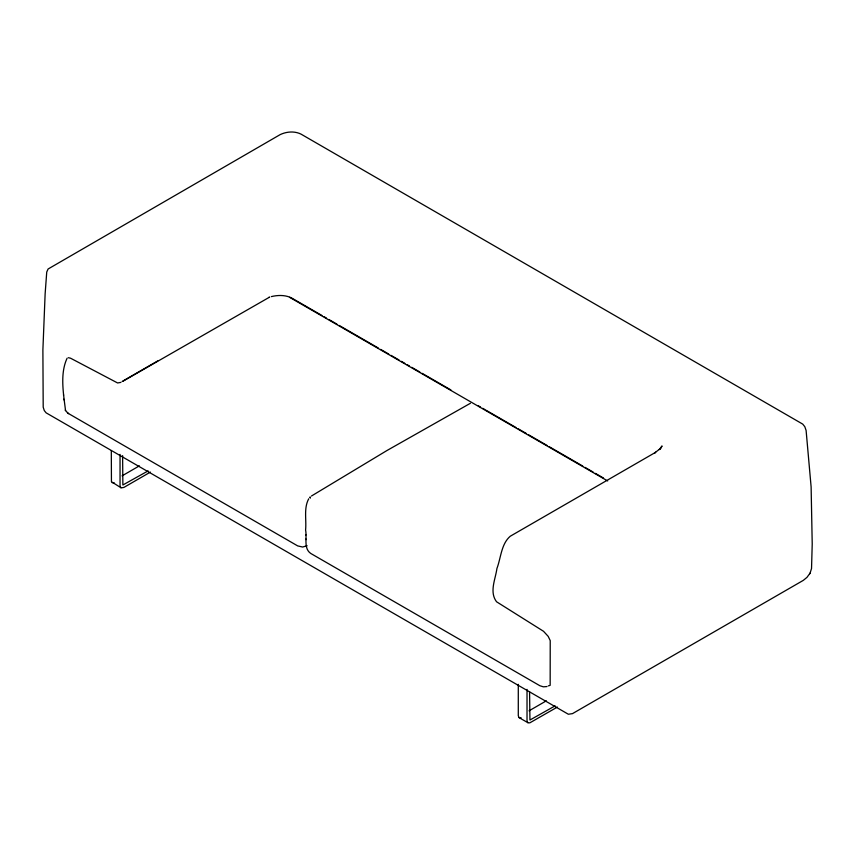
<?xml version="1.0" encoding="UTF-8"?>
<svg xmlns="http://www.w3.org/2000/svg" width="855" height="855" viewBox="0 0 855 855"><rect width="100%" height="100%" fill="white"/><g stroke="black" fill="none" stroke-linecap="round" stroke-linejoin="round"><path stroke-width="1.28" d="M310.28 497.867L309.991 496.926L310.365 497.792M660.616 448.661L662.037 445.957L659.291 449.548L660.445 448.501L654.62 452.968L655.7 452.263L510.275 536.224C501.222 543.865 500.923 557.984 496.926 568.479C495.494 579.252 489.113 591.874 496.552 601.77L543.513 631.279L548.205 636.377L550.225 640.619L550.16 685.357M810.048 573.181L811.534 568.522L812.218 543.972L811.117 486.912L806.105 430.439L804.801 426.688L802.727 424.112L301.035 134.128C294.537 130.911 286.607 131.552 280.173 134.609L48.104 268.994L46.736 272.04L45.133 293.842L42.889 349.941L43.199 407.183L44.289 410.571L46.117 412.837L568.34 714.235L572.476 713.636L803.326 580.353L806.97 577.36L810.048 573.181L809.642 573.844M308.751 498.775C303.568 508.105 306.603 519.84 305.588 530.025C307.191 537.453 303.311 548.45 310.793 553.474L539.9 685.742L543.385 686.822L547.008 686.544M67.128 358.192C59.722 373.881 63.559 394.048 65.536 410.614M311.444 496.028L387.016 450.489L470.421 403.271M122.137 381.48L157.758 360.906M123.184 381.084L269.614 297.113L268.951 297.326M122.073 475.861L139.386 465.857M148.118 470.902L122.864 484.988L122.607 455.619M150.427 472.088L123.879 487.425L121.164 487.874L111.439 481.707L111.31 450.692M529.042 710.826L546.356 700.822M555.098 705.867L529.95 720.017L529.576 691.898M557.407 707.053L529.865 722.828L528.144 722.838L519.081 717.623L518.29 715.774L518.29 684.342M307.116 545.736L302.627 547.029L297.69 545.907L68.09 413.307M120.94 382.377L117.595 382.965L70.57 358.213L68.357 357.7M114.153 482.819L112.101 482.658M521.133 717.783L519.081 717.623M271.334 296.61C278.121 294.954 285.72 294.857 292.025 298.213L321.961 315.495M324.259 316.82L326.567 318.156M328.865 319.481L336.923 324.13M339.232 325.466L378.37 348.06M380.678 349.396L388.736 354.045M391.034 355.37L399.093 360.03M401.39 361.355L404.853 363.354M407.151 364.679L409.46 366.015M411.757 367.34L419.816 371.989M422.113 373.325L450.895 389.933M478.34 405.783L480.542 407.055M482.754 408.327L484.956 409.598M486.057 410.24L515.993 427.521M518.29 428.847L526.349 433.496M528.657 434.832L547.072 445.466M549.38 446.791L582.768 466.071M585.066 467.396L593.124 472.056M595.433 473.381L603.491 478.031M289.61 297.316L607.681 480.948M65.247 410.144L67.94 413.2M67.449 412.869L68.582 413.628M527.813 722.657L527.022 720.818L527.022 689.387M120.833 487.692L120.042 485.854L120.042 454.422M305.737 534.535L305.78 535.187M305.983 538.981L306.026 539.644M63.527 394.7L63.569 395.352M63.783 399.146L63.815 399.809M549.466 685.539A9.854 5.686 60 0 1 548.29 685.828"/></g></svg>
